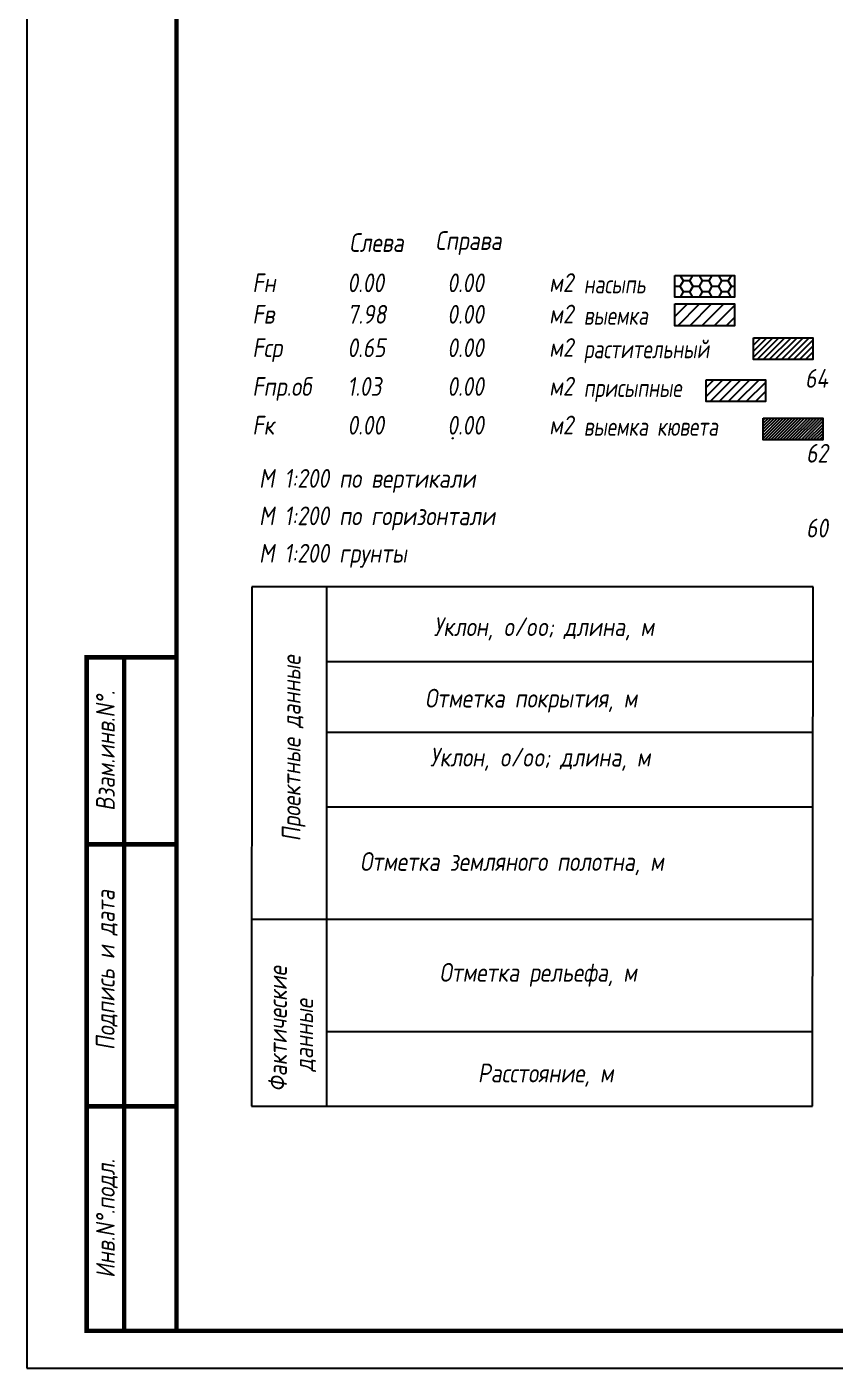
# Model space of a CAD drawing. Extents: x -717 to 1451, y -133302 to 233.
# Drawn here: x -30.1 to 78, y -127776.4 to -127597.2 of the extents above; entities that cross this region are included whole.
import ezdxf
from ezdxf.enums import TextEntityAlignment as Align

# ---------------------------------------------------------------- set-up
doc = ezdxf.new("R2010")
doc.units = 0
for name, color, linetype in [('Зарамочное оформление', 7, 'Continuous'), ('Линейка абсолютных высот', 7, 'Continuous'), ('Объем выемки', 7, 'Continuous'), ('Объем кюветов', 7, 'Continuous'), ('Объем насыпи', 7, 'Continuous'), ('Объем присыпных обочин', 7, 'Continuous'), ('Объем срезки растительного слоя', 7, 'Continuous'), ('Объём_2650', 7, 'Continuous'), ('Таблица', 7, 'Continuous')]:
    doc.layers.add(name, color=color, linetype=linetype)
for name, color, linetype, true_color in [('Объём_2563', 7, 'Continuous', 0xff8000), ('Объём_2570', 7, 'Continuous', 0x80ff00), ('Объём_2600', 7, 'Continuous', 0x808000), ('Объём_2620', 2, 'Continuous', 0xffff00)]:
    doc.layers.add(name, color=color, linetype=linetype, true_color=true_color)
doc.styles.add('М', font='romand.shx', dxfattribs={"width": 0.8, "oblique": 10, "height": 2.5})

# ---------------------------------------------------------------- blocks, each defined once
blk = doc.blocks.new('условные обозначения')
at = {"layer": 'Объём_2563'}
h = blk.add_hatch(dxfattribs=at)
h.set_pattern_fill('ANSI31', color=256, scale=0.3)
h.set_pattern_definition([(45, (-34.5, -100.5), (-0.673519, 0.673519), [])])
h.paths.add_polyline_path([(18.26, 7.53), (27.08, 7.53), (27.08, 4.62), (18.26, 4.62)])
at = {"layer": 'Объём_2570'}
h = blk.add_hatch(dxfattribs=at)
h.set_pattern_fill('ANSI31', color=3, scale=0.2)
h.set_pattern_definition([(45, (-32.9034, -100.5), (-0.4490128, 0.4490128), [])])
h.paths.add_polyline_path([(25.29, 13.16), (34.12, 13.16), (34.12, 10.25), (25.29, 10.25)])
at = {"layer": 'Объём_2600'}
h = blk.add_hatch(dxfattribs=at)
h.set_pattern_fill('ANSI31', color=6, scale=0.4)
h.set_pattern_definition([(45, (-34.5, -100.5), (-0.898026, 0.898026), [])])
h.paths.add_polyline_path([(13.63, 17.67), (22.46, 17.67), (22.46, 14.76), (13.63, 14.76)])
at = {"layer": 'Объём_2620'}
h = blk.add_hatch(dxfattribs=at)
h.set_pattern_fill('ANSI31', color=2, scale=0.1)
h.set_pattern_definition([(45, (-33.755, -100.5), (-0.2245064, 0.2245064), [])])
h.paths.add_polyline_path([(26.75, 2.41), (35.57, 2.41), (35.57, -0.5), (26.75, -0.5)])
at = {"layer": 'Объём_2650'}
h = blk.add_hatch(dxfattribs=at)
h.set_pattern_fill('HONEY', color=5, scale=0.3)
h.set_pattern_definition([(0, (-34.5, -100.5), (1.42875, 0.824889), [0.9525, -1.905]), (120, (-34.5, -100.5), (-1.42875, 0.824889), [0.9525, -1.905]), (60, (-34.5, -100.5), (3e-09, 1.6497784), [-1.905, 0.9525])])
h.paths.add_polyline_path([(13.63, 21.49), (22.46, 21.49), (22.46, 18.58), (13.63, 18.58)])
at = {"layer": 'Объём_2563'}
blk.add_lwpolyline([(18.26, 7.53), (27.08, 7.53), (27.08, 4.62), (18.26, 4.62)], close=True, dxfattribs=at)
at = {"layer": 'Объём_2620', "color": 2}
blk.add_lwpolyline([(26.75, 2.41), (35.57, 2.41), (35.57, -0.5), (26.75, -0.5)], close=True, dxfattribs=at)
at = {"layer": 'Объём_2650', "color": 5}
blk.add_lwpolyline([(13.63, 21.49), (22.46, 21.49), (22.46, 18.58), (13.63, 18.58)], close=True, dxfattribs=at)
at = {"layer": 'Объём_2650', "color": 6}
blk.add_lwpolyline([(13.63, 17.67), (22.46, 17.67), (22.46, 14.76), (13.63, 14.76)], close=True, dxfattribs=at)
at = {"layer": 'Объём_2650', "color": 3}
blk.add_lwpolyline([(25.29, 13.16), (34.12, 13.16), (34.12, 10.25), (25.29, 10.25)], close=True, dxfattribs=at)
at = {"layer": 'Объем насыпи', "color": 1, "style": 'М', "oblique": 10, "width": 0.8}
for s, p in [('насыпь', (0.09, 19.09)), ('выемка', (0.09, 14.89)), ('растительный', (0.09, 10.42)), ('присыпные', (0.09, 5.24)), ('выемка кювета', (0.09, 0.06))]:
    blk.add_text(s, height=2.5, dxfattribs=at).set_placement(p)

msp = doc.modelspace()

# ---------------------------------------------------------------- linework, layer by layer
at = {"layer": 'Объём_2600', "color": 5, "flags": 128}
msp.add_lwpolyline([(26.809, -127652.162), (26.809, -127652.123), (26.903, -127652.122), (26.809, -127652.162), (26.809, -127652.162)], dxfattribs=at)
at = {"layer": 'Таблица', "linetype": 'Continuous', "flags": 128}
for points in [[(0, -127672), (-0.054, -127741.421)], [(75, -127672), (0, -127672)], [(10, -127672), (10, -127741.421)], [(74.946, -127741.421), (75, -127672)], [(10, -127682), (75, -127682)], [(10, -127691.421), (75, -127691.421)], [(9.946, -127701.421), (74.946, -127701.421)], [(-0.054, -127716.421), (74.946, -127716.421)], [(9.946, -127731.421), (74.946, -127731.421)], [(-0.054, -127741.421), (74.946, -127741.421)]]:
    msp.add_lwpolyline(points, dxfattribs=at)

# ---------------------------------------------------------------- block references
at = {"layer": 'Объём_2570', "xscale": 0.9}
msp.add_blockref('условные обозначения', (44.274, -127651.879), dxfattribs=at)

# ---------------------------------------------------------------- texts
at = {"style": 'М', "oblique": 10, "width": 0.8}
msp.add_text('М 1:200 грунты', height=2.5, dxfattribs=at).set_placement((0.973, -127668.769))
at = {"layer": 'Линейка абсолютных высот', "style": 'М', "oblique": 10, "width": 0.8}
for s, p in [('64', (77, -127644.151)), ('62', (77, -127654.151)), ('60', (77, -127664.151))]:
    msp.add_text(s, height=2.5, dxfattribs=at).set_placement(p, align=Align.MIDDLE_RIGHT)
at = {"layer": 'Объем выемки', "style": 'М', "oblique": 10, "width": 0.8}
for s, p in [('Fв', (0.085, -127636.835)), ('7.98', (12.785, -127636.835)), ('0.00', (26.126, -127636.835)), ('м2', (39.731, -127636.802))]:
    msp.add_text(s, height=2.5, dxfattribs=at).set_placement(p)
at = {"layer": 'Объем кюветов', "style": 'М', "oblique": 10, "width": 0.8}
for s, p in [('Fк', (0.085, -127651.66)), ('0.00', (12.785, -127651.66)), ('0.00', (26.126, -127651.66)), ('м2', (39.731, -127651.627))]:
    msp.add_text(s, height=2.5, dxfattribs=at).set_placement(p)
at = {"layer": 'Объем насыпи', "style": 'М', "oblique": 10, "width": 0.8}
for s, p in [('Слева', (13.029, -127627.249)), ('Справа', (24.522, -127626.982)), ('Fн', (0.085, -127632.63)), ('0.00', (12.785, -127632.63)), ('0.00', (26.126, -127632.63)), ('м2', (39.731, -127632.597))]:
    msp.add_text(s, height=2.5, dxfattribs=at).set_placement(p)
at = {"layer": 'Объем присыпных обочин', "style": 'М', "oblique": 10, "width": 0.8}
for s, p in [('Fпр.об', (0.085, -127646.481)), ('1.03', (12.785, -127646.481)), ('0.00', (26.126, -127646.481)), ('м2', (39.731, -127646.448))]:
    msp.add_text(s, height=2.5, dxfattribs=at).set_placement(p)
at = {"layer": 'Объем срезки растительного слоя', "style": 'М', "oblique": 10, "width": 0.8}
for s, p in [('Fср', (0.085, -127641.303)), ('0.65', (12.785, -127641.303)), ('0.00', (26.126, -127641.303)), ('м2', (39.731, -127641.269))]:
    msp.add_text(s, height=2.5, dxfattribs=at).set_placement(p)
at = {"layer": 'Таблица', "style": 'М', "oblique": 10, "width": 0.8}
for s, p in [('М 1:200 по вертикали', (0.973, -127658.769)), ('М 1:200 по горизонтали', (0.973, -127663.769)), ('Уклон, o/oo; длина, м', (24.315, -127678.584)), ('Отметка покрытия, м', (23.148, -127688.139)), ('Уклон, o/oo; длина, м', (23.824, -127696.017)), ('Отметка земляного полотна, м', (14.462, -127709.965)), ('Отметка рельефа, м', (25.077, -127724.777)), ('Расстояние, м', (30.202, -127738.23))]:
    msp.add_text(s, height=2.5, dxfattribs=at).set_placement(p)
for s, p in [('Проектные данные ', (6.519, -127706.029)), ('Фактические ', (4.698, -127739.483)), ('данные', (8.204, -127736.778))]:
    msp.add_text(s, height=2.5, rotation=90, dxfattribs=at).set_placement(p)

# ---------------------------------------------------------------- wipeouts: each hides what was drawn before it
msp.add_wipeout([(-10.054, -127681.421), (-22.054, -127681.421), (-22.054, -127771.421), (-10.054, -127771.421)]).dxf.layer = 'Зарамочное оформление'

# ---------------------------------------------------------------- next in the draw order: linework, layer by layer
at = {"flags": 128}
msp.add_lwpolyline([(-30.054, -127776.421), (389.946, -127776.421), (389.946, -127479.421), (-30.054, -127479.421)], close=True, dxfattribs=at)
at = {"const_width": 0.6, "flags": 128}
msp.add_lwpolyline([(-10.054, -127771.421), (384.946, -127771.421), (384.946, -127484.421), (-10.054, -127484.421)], close=True, dxfattribs=at)
at = {"layer": 'Зарамочное оформление', "linetype": 'Continuous', "lineweight": -3, "const_width": 0.6, "flags": 128}
for points in [[(-10.054, -127771.421), (-22.054, -127771.421), (-22.054, -127681.421), (-10.054, -127681.421)], [(-17.054, -127771.421), (-17.054, -127681.421)], [(-22.054, -127706.421), (-10.054, -127706.421)], [(-22.054, -127741.421), (-10.054, -127741.421)]]:
    msp.add_lwpolyline(points, dxfattribs=at)

# ---------------------------------------------------------------- next in the draw order: texts
at = {"layer": 'Зарамочное оформление', "lineweight": 15, "style": 'М', "oblique": 10, "width": 0.8}
for s, p in [('Взам.инв.N%%d.', (-19.554, -127693.921)), ('Подпись и дата', (-19.572, -127723.227)), ('Инв.N%%d.подл.', (-19.554, -127756.421))]:
    msp.add_text(s, height=2.5, rotation=90, dxfattribs=at).set_placement(p, align=Align.MIDDLE_CENTER)

doc.saveas('drawing.dxf')
